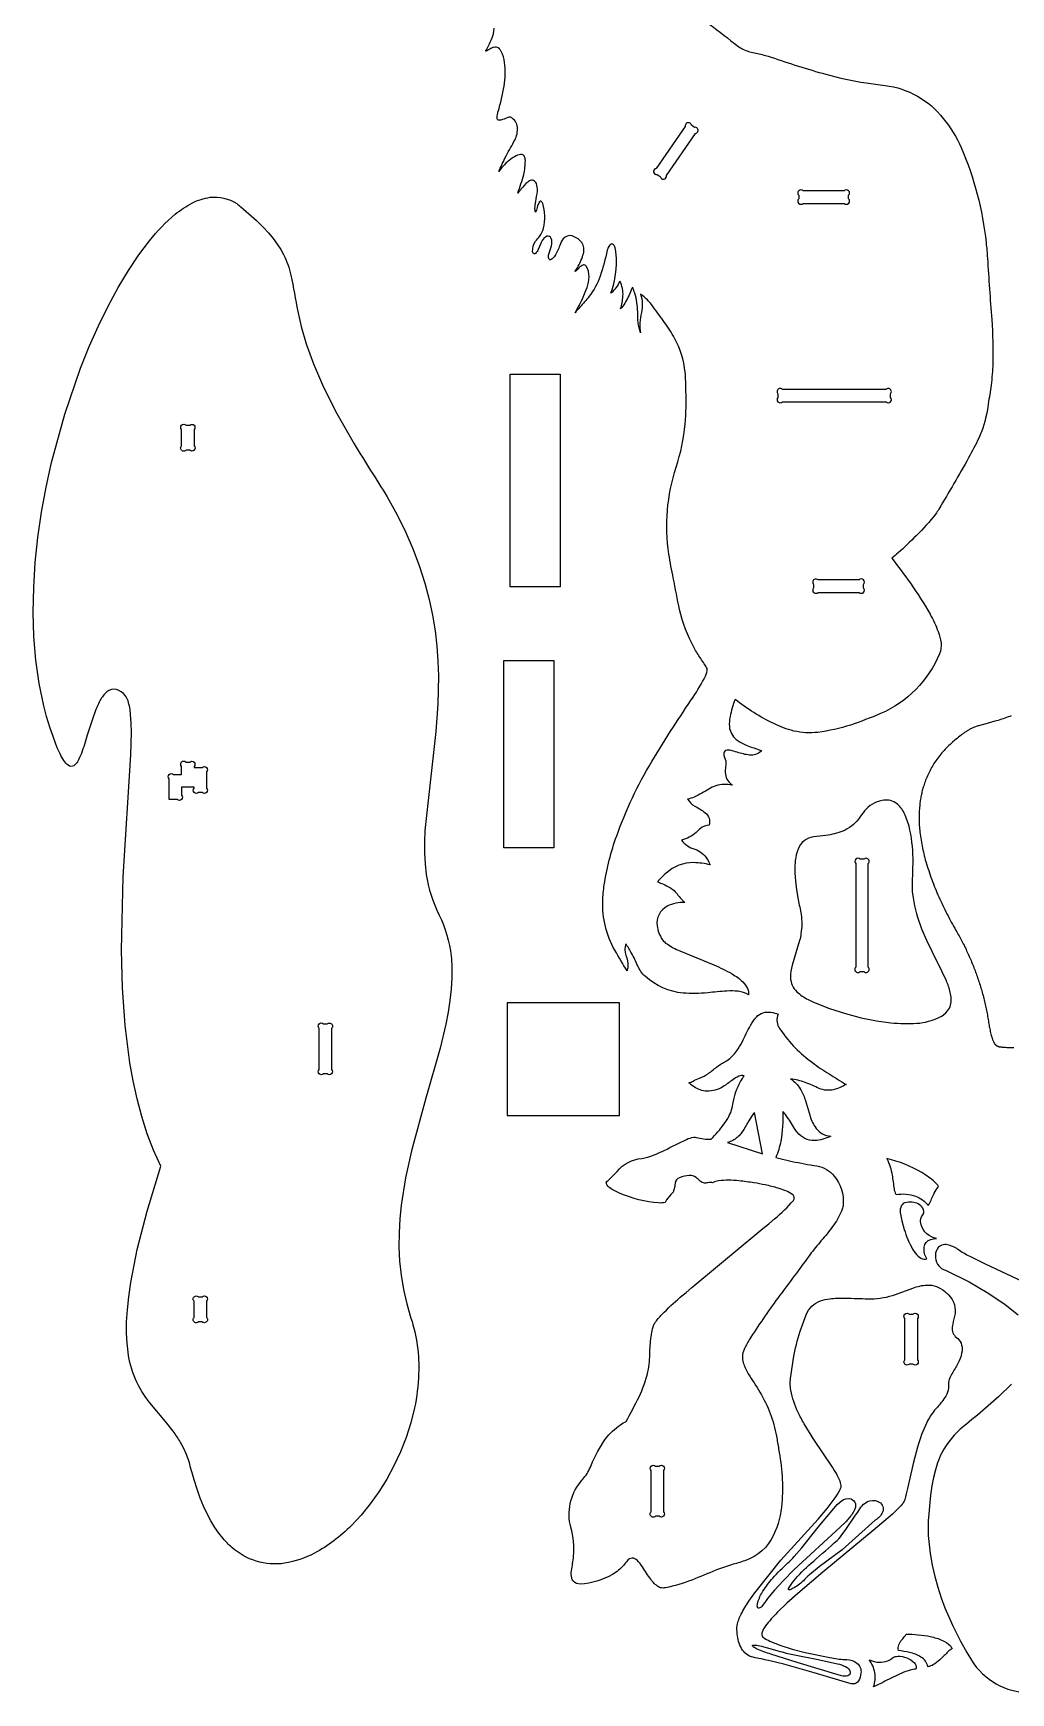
# Model space of a CAD drawing. Extents: x 0 to 56, y 0 to 52.4.
# Drawn here: x 0 to 19.56, y 0 to 33.21 of the extents above; entities that cross this region are included whole.
import ezdxf

# ---------------------------------------------------------------- set-up
doc = ezdxf.new("R2010")
doc.units = 0
doc.header["$MEASUREMENT"] = 0
doc.layers.get('0').update_dxf_attribs({"linetype": 'CONTINUOUS'})

msp = doc.modelspace()

# ---------------------------------------------------------------- linework, layer by layer
for points in [[(13.466, 33.436, -0.01128), (14.029, 32.999, 0.017062), (14.15, 32.913, 0.072049), (14.367, 32.825), (14.429, 32.81, -0.01154), (14.682, 32.754, -0.018161), (14.764, 32.729, 0.016245), (15.861, 32.383, 0.026713), (16.664, 32.21, 0.00602), (17.044, 32.162, -0.194929), (18.21, 31.502, -0.065662), (18.567, 30.917, -0.076089), (19.066, 29.012, -0.010793), (19.093, 28.703, 0.004744), (19.179, 27.474, -0.024747), (19.2, 26.601, -0.020341), (19.166, 26.164, -0.006469), (19.108, 25.786, -0.054595), (18.976, 25.232, -0.023475), (18.922, 25.105, -0.003522), (18.717, 24.71, -0.006452), (18.12, 23.682, -0.028451), (18.057, 23.587, -0.035399), (17.667, 23.15, -0.014833), (17.306, 22.808, -0.01448), (17.179, 22.703, -0.005387), (17.55, 22.2, -0.027357), (17.946, 21.58, -0.036168), (18.107, 21.233, -0.047841), (18.165, 21.007, -0.133467), (18.132, 20.787, -0.195065), (16.952, 19.591, -0.018121), (16.352, 19.363, -0.046553), (15.7, 19.217, -0.084877), (15.217, 19.243, -0.046468), (14.821, 19.391, -0.057491), (14.044, 19.877, 0.040272), (13.942, 19.531, 0.059723), (13.929, 19.334, 0.204024), (14.066, 19.076, 0.066166), (14.228, 18.978, 0.023647), (14.367, 18.922, 0.004179), (14.578, 18.853, -0.221576), (14.367, 18.762, -0.049112), (14.241, 18.776, -0.022024), (13.988, 18.848, 0.07677), (13.884, 18.862, 0.368768), (13.819, 18.797, 0.167601), (13.834, 18.714, -0.142778), (13.859, 18.579), (13.846, 18.447, 0.226834), (13.942, 18.202, 0.029904), (13.987, 18.162, 0.120362), (13.658, 18.146, 0.054248), (13.521, 18.083, -0.037779), (13.228, 17.923, -0.03573), (13.092, 17.877, 0.108884), (13.236, 17.742, -0.023328), (13.447, 17.609, -0.304075), (13.524, 17.362, 0.172257), (13.349, 17.291, 0.015624), (13.267, 17.214, -0.126166), (12.97, 17.061, 0.159924), (13.237, 16.88, -0.169479), (13.486, 16.678, -0.028036), (13.547, 16.565, 0.054025), (13.213, 16.611, 0.187631), (12.664, 16.4, 0.035356), (12.492, 16.227, -0.026894), (12.726, 16.119, -0.12622), (12.901, 15.958, 0.023604), (12.989, 15.859, 0.028182), (13.039, 15.814, 0.121417), (12.686, 15.737, 0.316562), (12.484, 15.345, 0.113865), (12.585, 15.074, 0.104774), (12.682, 14.982, 0.048376), (12.936, 14.845), (13.617, 14.564, -0.026788), (13.983, 14.384, -0.056321), (14.2, 14.222, -0.091364), (14.293, 14.092, -0.117983), (14.315, 13.964, 0.113696), (14.103, 14.035, 0.038488), (13.88, 14.04, 0.010595), (13.495, 14.006, -0.045665), (13.005, 14.001, -0.160313), (12.248, 14.329, -0.107795), (12.095, 14.548, 0.018382), (11.974, 14.797, 0.010595), (11.857, 14.987, 0.14993), (11.856, 14.757, -0.142811), (11.897, 14.529, -0.043536), (11.882, 14.444, -0.009166), (11.638, 14.857, -0.136722), (11.396, 15.841, -0.034985), (11.426, 16.164, -0.047572), (11.675, 17.145, -0.049129), (12.377, 18.632, -0.013002), (12.809, 19.327, -0.001707), (13.202, 19.92, 0.028813), (13.451, 20.343, 0.117585), (13.483, 20.493, 0.068926), (13.426, 20.585, -0.004271), (13.287, 20.798, -0.014171), (13.223, 20.908, -0.067835), (12.934, 21.672, -0.007492), (12.808, 22.305, -0.011616), (12.718, 22.782, -0.116005), (12.864, 24.521, 0.058729), (13.043, 25.387, 0.034588), (13.061, 26.049, 0.017223), (13.045, 26.423, 0.101289), (12.833, 27.103, 0.039687), (12.631, 27.418, 0.002555), (12.406, 27.73, 0.046825), (12.245, 27.911, 0.03239), (12.152, 27.983, -0.141383), (12.169, 27.616, 0.095027), (12.15, 27.209, -0.080435), (12.095, 27.63, 0.080215), (12.036, 28.003, 0.016458), (11.995, 28.122, 0.060426), (11.963, 28.066, -0.049165), (11.835, 27.801, -0.038745), (11.753, 27.691, 0.052805), (11.8, 27.943, 0.133268), (11.738, 28.245, -0.100181), (11.555, 28.001, 0.112683), (11.664, 28.782, 0.025479), (11.644, 28.912, 0.199166), (11.593, 28.987, 0.239362), (11.562, 28.986, 0.162909), (11.505, 28.921, 0.046713), (11.486, 28.864, -0.027488), (11.345, 28.346, -0.084717), (11.125, 27.941, -0.01214), (10.939, 27.726, 0.013043), (10.844, 27.613, 0.043966), (11.083, 28.12, 0.067499), (11.122, 28.329, 0.147675), (11.063, 28.545, 0.276984), (11.012, 28.568, 0.14629), (10.92, 28.512, -0.047142), (10.839, 28.436, 0.054033), (10.99, 28.732, 0.049008), (11.019, 28.854, 0.243874), (10.937, 29.058, 0.122491), (10.781, 29.15, 0.284407), (10.607, 29.092, 0.094414), (10.536, 28.958, -0.063711), (10.436, 28.748, -0.08538), (10.367, 28.678, -0.528978), (10.314, 28.695, -0.127217), (10.319, 28.785, 0.013968), (10.371, 28.953, 0.139277), (10.366, 29.099, 0.379421), (10.276, 29.143, 0.144681), (10.186, 29.061, 0.046032), (10.104, 28.88, -0.116081), (10.049, 28.798, -0.458736), (10.005, 28.805, -0.154243), (9.993, 28.835, -0.169345), (10.051, 29.042, -0.029638), (10.132, 29.137, 0.105602), (10.208, 29.306, 0.131829), (10.197, 29.799, 0.196275), (10.154, 29.843, 0.314844), (10.132, 29.834, 0.099362), (10.093, 29.749, -0.020501), (10.059, 29.636, -0.135581), (10.05, 29.626, -0.094612), (10.04, 29.701, -0.032815), (10.057, 29.836, 0.013265), (10.087, 30.045, 0.10414), (10.069, 30.199, 0.461234), (9.927, 30.251, 0.069383), (9.894, 30.228, 0.0462), (9.766, 30.089, -0.010825), (9.694, 30.002, 0.028618), (9.814, 30.38, 0.061215), (9.847, 30.656, 0.096451), (9.831, 30.734, 0.077242), (9.81, 30.766, 0.145762), (9.78, 30.777, 0.125517), (9.665, 30.751, 0.097963), (9.398, 30.541, 0.020473), (9.316, 30.44, -0.008383), (9.438, 30.707, -0.008378), (9.62, 31.036, 0.123306), (9.693, 31.289, 0.248359), (9.58, 31.509, 0.180514), (9.514, 31.525, 0.104371), (9.486, 31.513, -0.014831), (9.354, 31.466, -0.133821), (9.304, 31.467, -0.214295), (9.285, 31.491, -0.096233), (9.281, 31.525, -0.037845), (9.301, 31.638, 0.033358), (9.423, 32.147, 0.066497), (9.433, 32.622, 0.080817), (9.365, 32.839, 0.050035), (9.328, 32.893, 0.284757), (9.21, 32.922, 0.056058), (9.157, 32.9, 0.006873), (9.064, 32.846, -0.371157), (9.057, 32.85, -0.203127), (9.059, 32.863, 0.027111), (9.17, 33.078, 0.082729), (9.226, 33.309, 0.129258)], [(19.906, 8.173), (19.051, 8.578), (18.744, 8.727, -0.045664), (18.503, 8.872, 0.088584), (18.295, 8.963, 0.119592), (18.18, 8.958, 0.23556), (18.067, 8.839, 0.287763), (18.152, 8.508, 0.136483), (18.253, 8.458), (18.724, 8.221), (19.121, 7.988), (19.447, 7.767), (19.709, 7.563)], [(19.571, 6.174), (19.318, 5.93), (19.054, 5.694, -0.004482), (18.616, 5.329, 0.104118), (18.18, 4.801, 0.036181), (18.095, 4.598), (18.052, 4.462), (18.014, 4.31), (17.981, 4.14), (17.952, 3.952), (17.911, 3.51, 0.036692), (17.917, 3.026), (17.944, 2.788), (17.985, 2.555), (18.038, 2.329), (18.1, 2.11), (18.169, 1.9), (18.243, 1.701), (18.399, 1.339), (18.551, 1.036), (18.682, 0.803), (18.775, 0.65, 0.253648), (19.924, 0, 0.076419)]]:
    msp.add_lwpolyline(points, format="xyb")
for points in [[(13.047, 31.341), (12.463, 30.501, 1), (12.486, 30.378), (12.546, 30.336, 1), (12.669, 30.358), (13.252, 31.199, 1), (13.23, 31.322), (13.17, 31.364, 1)], [(7.558, 7.498, -0.089177), (7.712, 6.38, -0.044698), (7.629, 5.699), (7.555, 5.4), (7.461, 5.106), (7.349, 4.819), (7.219, 4.541), (7.074, 4.274), (6.914, 4.019), (6.742, 3.779), (6.559, 3.555), (6.367, 3.349, -0.075071), (5.626, 2.792, -0.081965), (5.031, 2.592, -0.225067), (3.968, 2.916, -0.035881), (3.802, 3.085), (3.717, 3.192), (3.635, 3.31), (3.556, 3.439), (3.481, 3.58), (3.409, 3.732), (3.342, 3.897), (3.278, 4.074), (3.218, 4.263, 0.007965), (3.118, 4.622, 0.017613), (3.065, 4.766), (3.006, 4.898), (2.941, 5.019, 0.027289), (2.8, 5.236), (2.647, 5.43), (2.337, 5.799, -0.138286), (1.898, 6.814), (1.878, 6.997), (1.868, 7.198), (1.87, 7.419), (1.884, 7.66), (1.911, 7.924), (1.953, 8.212), (2.082, 8.867), (2.279, 9.637), (2.551, 10.535), (2.408, 10.856), (2.282, 11.187), (2.173, 11.53), (2.079, 11.881), (1.999, 12.241), (1.933, 12.606), (1.837, 13.352), (1.784, 14.107), (1.765, 14.86), (1.802, 16.323), (1.955, 18.764), (1.965, 19.211), (1.961, 19.403), (1.95, 19.572, 0.054642), (1.897, 19.847, 0.068887), (1.842, 19.955, 0.151918), (1.666, 20.073, 0.242227), (1.472, 20.028, 0.09036), (1.342, 19.86, 0.042645), (1.211, 19.558), (1.083, 19.158, -0.017936), (0.964, 18.795, -0.039817), (0.887, 18.63, -0.104613), (0.813, 18.549, -0.324546), (0.697, 18.558, -0.090204), (0.612, 18.654, -0.03308), (0.538, 18.788), (0.483, 18.909), (0.404, 19.111), (0.332, 19.319), (0.267, 19.531), (0.21, 19.749), (0.118, 20.197), (0.053, 20.66), (0.014, 21.136), (0, 21.622), (0.01, 22.116), (0.042, 22.615), (0.095, 23.117), (0.168, 23.62), (0.259, 24.12), (0.367, 24.616), (0.631, 25.583), (0.947, 26.502), (1.122, 26.937), (1.307, 27.353), (1.5, 27.747), (1.699, 28.116), (1.904, 28.458), (2.113, 28.771), (2.326, 29.052, -0.051933), (2.843, 29.583, -0.050495), (3.185, 29.81, -0.079989), (3.54, 29.922, -0.179391), (4.072, 29.795, -0.030736), (4.157, 29.731), (4.469, 29.456), (4.597, 29.33), (4.707, 29.211), (4.802, 29.097), (4.883, 28.987), (4.952, 28.881), (5.009, 28.777, -0.05989), (5.157, 28.364, -0.001284), (5.294, 27.638), (5.363, 27.335), (5.465, 26.988), (5.609, 26.587), (5.809, 26.126), (6.075, 25.596), (6.42, 24.988, -0.001794), (7.082, 23.928), (7.282, 23.569), (7.456, 23.217), (7.605, 22.872), (7.732, 22.534), (7.837, 22.203), (7.923, 21.878), (7.99, 21.56), (8.041, 21.248), (8.076, 20.943), (8.098, 20.643), (8.107, 20.35), (8.096, 19.78), (8.055, 19.233), (7.836, 17.254), (7.828, 17.028), (7.829, 16.806), (7.841, 16.589), (7.866, 16.375, 0.083188), (8.122, 15.562, -0.08967), (8.361, 14.74, -0.018402), (8.377, 14.524), (8.378, 14.303), (8.365, 14.078), (8.339, 13.85), (8.303, 13.618), (8.257, 13.381), (8.142, 12.899), (7.856, 11.894), (7.568, 10.844), (7.45, 10.305), (7.364, 9.757), (7.337, 9.48), (7.321, 9.201), (7.319, 8.921), (7.332, 8.639), (7.361, 8.355), (7.407, 8.071), (7.473, 7.785)], [(15.404, 29.801), (16.228, 29.801, 1), (16.316, 29.89), (16.316, 29.963, 1), (16.228, 30.051), (15.404, 30.051, 1), (15.316, 29.963), (15.316, 29.89, 1)], [(14.902, 25.99), (14.902, 25.917, 1), (14.99, 25.829), (17.064, 25.829, 1), (17.152, 25.917), (17.152, 25.99, 1), (17.064, 26.079), (14.99, 26.079, 1)], [(3.219, 25.273), (3.219, 24.95, -1), (3.131, 24.861), (3.058, 24.861, -1), (2.969, 24.95), (2.969, 25.273, -1), (3.058, 25.361), (3.131, 25.361, -1)], [(15.704, 22.017), (16.527, 22.017, 1), (16.615, 22.105), (16.615, 22.178, 1), (16.527, 22.267), (15.704, 22.267, 1), (15.615, 22.178), (15.615, 22.105, 1)], [(2.969, 18.123), (2.969, 17.962, -1), (2.881, 17.873), (2.719, 17.873), (2.719, 18.285, -1), (2.808, 18.373), (2.969, 18.373), (2.969, 18.535, -1), (3.058, 18.623), (3.131, 18.623, -1), (3.219, 18.535), (3.219, 18.514), (3.381, 18.514, -1), (3.469, 18.426), (3.469, 18.103, -1), (3.381, 18.014), (3.308, 18.014, -1), (3.219, 18.103), (3.219, 18.123)], [(16.987, 17.853, 0.184786), (16.636, 17.648, 0.011262), (16.511, 17.478, -0.136433), (16.2, 17.242, -0.06075), (15.862, 17.155, -0.002184), (15.611, 17.126, 0.268235), (15.303, 16.881, 0.072196), (15.249, 16.653, 0.020413), (15.241, 16.534), (15.242, 16.398), (15.253, 16.243), (15.274, 16.068), (15.306, 15.873, -0.008958), (15.364, 15.572, -0.07392), (15.362, 15.188, -0.02065), (15.335, 15.049), (15.187, 14.56, 0.078559), (15.151, 14.312, 0.192808), (15.281, 14.027, 0.075293), (15.503, 13.872, 0.019184), (15.611, 13.82), (15.93, 13.693), (16.252, 13.589), (16.569, 13.506), (16.875, 13.446), (17.163, 13.407, 0.044516), (17.68, 13.395, 0.088796), (18.135, 13.515, 0.107005), (18.296, 13.643, 0.18863), (18.368, 13.89, 0.071915), (18.315, 14.134, 0.017445), (18.272, 14.245), (18.189, 14.426), (17.986, 14.83), (17.881, 15.05), (17.782, 15.281, -0.059156), (17.61, 15.903), (17.596, 16.034), (17.59, 16.167), (17.591, 16.234, 0.016781), (17.604, 16.691, 0.054484), (17.525, 17.339, 0.057389), (17.41, 17.633, 0.122294), (17.25, 17.809, 0.205522)], [(16.457, 16.59), (16.457, 14.517, 1), (16.546, 14.429), (16.619, 14.429, 1), (16.707, 14.517), (16.707, 16.59, 1), (16.619, 16.679), (16.546, 16.679, 1)], [(13.564, 11.078, 0.0325), (13.821, 11.375, 0.031908), (13.919, 11.528, 0.083001), (14.006, 11.813, -0.090768), (14.154, 12.228, -0.010663), (14.226, 12.347, 0.186701), (14.116, 12.336, 0.059641), (13.996, 12.263, -0.013769), (13.799, 12.127, -0.147476), (13.483, 12.036, -0.135577), (13.222, 12.125, -0.04776), (13.118, 12.206, 0.105848), (13.205, 12.24, -0.078669), (13.33, 12.295, 0.064526), (13.509, 12.392, 0.006824), (13.697, 12.536, -0.03046), (13.885, 12.654, 0.090587), (14.073, 12.839, 0.036873), (14.184, 13.021, -0.005942), (14.35, 13.354, -0.061372), (14.469, 13.521, -0.249267), (14.762, 13.616, -0.059336), (14.907, 13.575, 0.240993), (14.915, 13.324, 0.035307), (14.958, 13.255, 0.083912), (15.592, 12.608, 0.019213), (15.923, 12.382, 0.007218), (16.265, 12.174, -0.073513), (16.015, 12.067, -0.160303), (15.728, 12.091, 0.016203), (15.446, 12.213, 0.061135), (15.154, 12.28, -0.120618), (15.346, 12.087, -0.05811), (15.443, 11.872), (15.545, 11.534, 0.08646), (15.664, 11.293, 0.205504), (15.956, 11.135, -0.102127), (15.635, 11.048, -0.235379), (15.286, 11.216, -0.029493), (15.232, 11.289, 0.006394), (15.068, 11.552, 0.055007), (14.998, 11.631, -0.053193), (14.958, 11.037, -0.053835), (14.857, 10.707), (15.184, 10.631, 0.011785), (15.68, 10.543, -0.183663), (16.025, 10.34, -0.193542), (16.207, 9.77, -0.057412), (16.186, 9.676, -0.065972), (16.021, 9.364, -0.026135), (15.798, 9.081, 0.014725), (15.568, 8.802, -0.003015), (14.899, 7.898, 0.017387), (14.326, 7.06, 0.029929), (14.223, 6.866, 0.177436), (14.207, 6.604, 0.063398), (14.306, 6.384, -0.002923), (14.542, 6.013, -0.092151), (14.871, 5.134, -0.012356), (14.914, 4.876, -0.066533), (14.98, 3.793, -0.087066), (14.815, 3.157, -0.206426), (14.241, 2.642, -0.013908), (13.97, 2.561, 0.018062), (13.656, 2.451, 0.001258), (13.176, 2.255, -0.044483), (12.651, 2.1, -0.100505), (12.552, 2.103, -0.064276), (12.514, 2.119, -0.100724), (12.356, 2.272, -0.01184), (12.192, 2.517, 0.050894), (12.084, 2.652, 0.456846), (11.888, 2.644, 0.015156), (11.815, 2.552, -0.082554), (11.59, 2.368, -0.119058), (10.948, 2.173, -0.213104), (10.806, 2.234, -0.118388), (10.774, 2.298, -0.102458), (10.772, 2.442, 0.011231), (10.812, 2.731, 0.09438), (10.755, 3.312, -0.231701), (10.944, 4.21, -0.024524), (11.018, 4.298, 0.076458), (11.163, 4.547, -0.066482), (11.454, 5.082, -0.078734), (11.751, 5.364, -0.030037), (11.864, 5.43, 0.010342), (12.122, 5.92, 0.053653), (12.299, 6.423, 0.055335), (12.337, 6.82, -0.030321), (12.37, 7.166, -0.022027), (12.403, 7.323, -0.082411), (12.436, 7.396, -0.045047), (12.581, 7.569, -0.026866), (12.945, 7.913, -0.001439), (14.835, 9.484, 0.043849), (15.212, 9.852, 0.296254), (15.215, 9.95, 0.098715), (15.195, 9.969, 0.076254), (14.907, 10.096, 0.025977), (14.648, 10.161, 0.007382), (14.422, 10.204, 0.00546), (14.12, 10.244, 0.048038), (13.714, 10.246, 0.104733), (13.593, 10.202, 0.135192), (13.524, 10.209, -0.060597), (13.433, 10.199, -0.14363), (13.346, 10.237, 0.028602), (13.264, 10.309, 0.182293), (13.126, 10.349, 0.086261), (12.934, 10.306, 0.244605), (12.842, 10.194, 0.02538), (12.835, 10.129, 0.018589), (12.814, 10.041, -0.120565), (12.792, 10, 0.050217), (12.674, 9.863, 0.038811), (12.644, 9.81, -0.083061), (12.514, 9.801, -0.077299), (11.741, 9.99, -0.047344), (11.538, 10.102, -0.136154), (11.474, 10.183, -0.075721), (11.467, 10.22, 0.054625), (11.681, 10.433, -0.199057), (12.178, 10.691, 0.043805), (12.297, 10.718, 0.039331), (12.626, 10.852, -0.002529), (13.072, 11.072, -0.087864), (13.217, 11.115, -0.069279), (13.266, 11.11, 0.070998)], [(5.969, 13.294), (5.969, 12.471, -1), (5.881, 12.383), (5.808, 12.383, -1), (5.719, 12.471), (5.719, 13.294, -1), (5.808, 13.383), (5.881, 13.383, -1)], [(17.91, 9.747, 0.01801), (18.013, 9.965, -0.051539), (18.084, 10.093, -0.026735), (18.115, 10.131, 0.080749), (18.042, 10.217, 0.053021), (17.778, 10.409, 0.077448), (17.079, 10.688, -0.072772), (17.185, 10.354, -0.005441), (17.224, 10.086, 0.087259), (17.259, 9.979), (17.267, 9.967, -0.137519), (17.652, 9.936, -0.15079)], [(18.075, 9.092, -0.282001), (17.764, 9.364, -0.12103), (17.759, 9.485, -0.123318), (17.803, 9.562, 0.312832), (17.799, 9.698, 0.217991), (17.588, 9.816, 0.11224), (17.435, 9.803, 0.247672), (17.357, 9.71, 0.124262), (17.353, 9.574, 0.0196), (17.381, 9.44), (17.428, 9.272, 0.055723), (17.596, 8.876, 0.064573), (17.708, 8.734, 0.14634), (17.822, 8.677, 0.099414), (17.882, 8.682, -0.169235), (17.825, 8.913, -0.294337), (17.96, 9.071, -0.073755)], [(18.313, 7.962, -0.26586), (18.435, 7.534, 0.021311), (18.388, 7.32, 0.276009), (18.473, 7.111, -0.268486), (18.585, 6.845, -0.082861), (18.526, 6.64, -0.019192), (18.475, 6.538, 0.008686), (18.353, 6.328, 0.104561), (18.316, 6.209), (18.313, 6.094, -0.106819), (18.258, 5.937, -0.034856), (18.181, 5.823, -0.015525), (18.035, 5.652, 0.059391), (17.879, 5.407, 0.04266), (17.693, 4.917), (17.611, 4.617), (17.491, 4.086, -0.010288), (17.439, 3.87, -0.082526), (17.405, 3.795, -0.029834), (17.326, 3.705), (17.193, 3.577), (16.809, 3.245), (15.796, 2.414), (15.297, 1.988), (15.076, 1.79), (14.887, 1.606, 0.037445), (14.653, 1.338, 0.061172), (14.585, 1.213, 0.165611), (14.583, 1.137, 0.158846), (14.607, 1.11, 0.050206), (14.737, 1.034, 0.026484), (14.942, 0.951), (15.187, 0.873), (15.449, 0.804), (15.941, 0.703), (16.126, 0.675, 0.031496), (16.277, 0.667, -0.162627), (16.482, 0.595, -0.261042), (16.561, 0.392, -0.112378), (16.515, 0.237, -0.248674), (16.407, 0.178, -0.036552), (16.367, 0.181), (15.629, 0.401), (15.021, 0.57), (14.712, 0.646, 0.001801), (14.406, 0.71, -0.215188), (14.173, 0.887, -0.103153), (14.087, 1.178, -0.040966), (14.083, 1.348, -0.061143), (14.166, 1.572, -0.039172), (14.319, 1.831), (14.439, 1.998), (14.961, 2.653), (15.708, 3.471), (15.884, 3.685), (16.028, 3.874, 0.035774), (16.142, 4.054, 0.059969), (16.163, 4.116, 0.112814), (16.143, 4.232, 0.03101), (16.095, 4.343, 0.018847), (15.995, 4.511), (15.62, 5.067), (15.426, 5.38, -0.013219), (15.305, 5.61, -0.064033), (15.16, 6.052, -0.074102), (15.156, 6.329), (15.214, 6.697, -0.040438), (15.348, 7.238), (15.466, 7.565, -0.225323), (15.751, 7.839, -0.054648), (15.937, 7.883, -0.024885), (16.092, 7.895), (16.313, 7.895, 0.010942), (16.761, 7.884, 0.086071), (17.254, 7.97), (17.6, 8.098, -0.074679), (17.883, 8.159, -0.184506), (18.235, 8.035, -0.032863)], [(3.469, 7.834), (3.469, 7.51, -1), (3.381, 7.422), (3.308, 7.422, -1), (3.219, 7.51), (3.219, 7.834, -1), (3.308, 7.922), (3.381, 7.922, -1)], [(17.691, 7.487), (17.691, 6.664, -1), (17.603, 6.576), (17.53, 6.576, -1), (17.441, 6.664), (17.441, 7.487, -1), (17.53, 7.576), (17.603, 7.576, -1)], [(12.452, 4.533), (12.525, 4.533, -1), (12.613, 4.445), (12.613, 3.621, -1), (12.525, 3.533), (12.452, 3.533, -1), (12.363, 3.621), (12.363, 4.445, -1)], [(16.451, 3.783, -0.16096), (16.446, 3.691, -0.07264), (16.387, 3.578, -0.045492), (16.251, 3.417), (16.145, 3.316), (15.22, 2.459), (15.012, 2.249), (14.834, 2.053), (14.695, 1.886, -0.010041), (14.576, 1.728, -0.153618), (14.522, 1.693, -0.206313), (14.5, 1.7, -0.206313), (14.49, 1.72, -0.119733), (14.498, 1.808, -0.073306), (14.602, 2.034, -0.041079), (14.799, 2.295, -0.034169), (15.102, 2.599, 0.028633), (15.227, 2.726), (15.377, 2.901), (15.709, 3.315), (16.018, 3.69, -0.032819), (16.164, 3.837, -0.244331), (16.366, 3.879, -0.245304)], [(16.927, 3.815, -0.381833), (16.994, 3.614, -0.158879), (16.848, 3.454), (16.186, 2.863), (15.725, 2.519), (15.535, 2.363, 0.038485), (15.41, 2.242, -0.080643), (15.195, 2.085, -0.020855), (15.144, 2.063, -0.126077), (15.12, 2.063, -0.20955), (15.112, 2.073, -0.20955), (15.115, 2.085, -0.069874), (15.138, 2.129, -0.035749), (15.251, 2.279, -0.047537), (15.616, 2.635, 0.001155), (16.087, 3.05, 0.02813), (16.131, 3.097), (16.2, 3.185, 0.005555), (16.539, 3.679, -0.086032), (16.644, 3.797, -0.202627), (16.845, 3.847, -0.093138)], [(17.31, 0.845, -0.220118), (17.378, 1.061, 0.028576), (17.452, 1.146, 0.036621), (17.467, 1.172, -0.055541), (17.95, 1.126, -0.046562), (18.193, 1.049, -0.10141), (18.351, 0.937, -0.057996), (18.386, 0.885, 0.050463), (18.323, 0.837, 0.011031), (18.167, 0.686, -0.03254), (18.043, 0.582, -0.081093), (17.925, 0.526, -0.028526), (17.899, 0.521, 0.20922), (17.763, 0.715, 0.088731), (17.535, 0.805, 0.014887)], [(14.902, 0.84, 0.017265), (15.066, 0.796), (15.265, 0.753), (15.703, 0.667), (16.091, 0.581, -0.036079), (16.254, 0.526, -0.231232), (16.348, 0.416, -0.400974), (16.297, 0.342, -0.127898), (16.176, 0.339, -0.026877), (16.127, 0.351), (15.284, 0.603), (14.758, 0.772, -0.020228), (14.488, 0.873, -0.045493), (14.415, 0.916, -0.017087), (14.392, 0.937, -0.248067), (14.391, 0.947, -0.248067), (14.399, 0.953, -0.14553), (14.415, 0.955, -0.060176), (14.504, 0.946, -0.018401), (14.648, 0.913)], [(16.725, 0.661, 0.166913), (17.052, 0.624, 0.119951), (17.216, 0.712, -0.105753), (17.297, 0.73, -0.221222), (17.632, 0.596, -0.189197), (17.668, 0.509, -0.096622), (17.659, 0.47, 0.091601), (17.549, 0.455, 0.036072), (17.378, 0.392, 0.016142), (17.208, 0.314, -0.003768), (16.873, 0.146, -0.03583), (16.812, 0.12, 0.139533), (16.839, 0.402, 0.124938)]]:
    msp.add_lwpolyline(points, format="xyb", close=True)
for points in [[(9.542, 22.131), (9.542, 26.381), (10.542, 26.381), (10.542, 22.131)], [(9.418, 16.904), (9.418, 20.654), (10.418, 20.654), (10.418, 16.904)], [(11.734, 13.802), (9.484, 13.802), (9.484, 11.552), (11.734, 11.552)], [(13.889, 11.011), (14.59, 10.783), (14.43, 11.609), (14.414, 11.59), (14.4, 11.571), (14.372, 11.532), (14.32, 11.447), (14.217, 11.269), (14.188, 11.227), (14.157, 11.186), (14.14, 11.166), (14.122, 11.147), (14.104, 11.129), (14.085, 11.112), (14.065, 11.096), (14.043, 11.08), (14.021, 11.066), (13.997, 11.052), (13.972, 11.04), (13.946, 11.029), (13.918, 11.019)]]:
    msp.add_lwpolyline(points, close=True)
msp.add_lwpolyline([(19.57, 19.549), (19.538, 19.536), (19.505, 19.524), (19.473, 19.512), (19.44, 19.5), (19.407, 19.489), (19.374, 19.478), (19.34, 19.468), (19.307, 19.457), (19.274, 19.447), (19.24, 19.438), (19.173, 19.418), (19.106, 19.399), (19.07, 19.389), (19.033, 19.379), (18.996, 19.37), (18.96, 19.36), (18.942, 19.355), (18.923, 19.349), (18.905, 19.344), (18.887, 19.338), (18.869, 19.332), (18.851, 19.326), (18.834, 19.319), (18.816, 19.312), (18.801, 19.306), (18.786, 19.299), (18.772, 19.292), (18.757, 19.285), (18.743, 19.278), (18.729, 19.27), (18.715, 19.262), (18.701, 19.254), (18.687, 19.246), (18.674, 19.237), (18.66, 19.229), (18.647, 19.22), (18.633, 19.211), (18.62, 19.201), (18.607, 19.192), (18.594, 19.182), (18.581, 19.173), (18.568, 19.163), (18.543, 19.143), (18.517, 19.122), (18.492, 19.102), (18.468, 19.081), (18.443, 19.06), (18.394, 19.018), (18.382, 19.007), (18.369, 18.996), (18.357, 18.985), (18.344, 18.974), (18.32, 18.951), (18.296, 18.928), (18.272, 18.904), (18.249, 18.88), (18.226, 18.855), (18.203, 18.83), (18.181, 18.804), (18.16, 18.779), (18.139, 18.752), (18.118, 18.726), (18.098, 18.699), (18.078, 18.672), (18.059, 18.644), (18.04, 18.617), (18.023, 18.591), (18.007, 18.564), (17.991, 18.538), (17.975, 18.511), (17.96, 18.484), (17.946, 18.456), (17.931, 18.429), (17.917, 18.401), (17.904, 18.373), (17.891, 18.344), (17.879, 18.316), (17.867, 18.287), (17.856, 18.258), (17.845, 18.229), (17.834, 18.2), (17.824, 18.17), (17.817, 18.147), (17.81, 18.123), (17.803, 18.099), (17.796, 18.075), (17.789, 18.051), (17.783, 18.026), (17.778, 18.002), (17.772, 17.978), (17.767, 17.953), (17.762, 17.929), (17.758, 17.904), (17.754, 17.879), (17.75, 17.855), (17.746, 17.83), (17.743, 17.805), (17.74, 17.781), (17.737, 17.748), (17.734, 17.715), (17.732, 17.683), (17.73, 17.65), (17.728, 17.617), (17.727, 17.584), (17.726, 17.551), (17.726, 17.518), (17.726, 17.485), (17.726, 17.453), (17.727, 17.42), (17.728, 17.387), (17.73, 17.354), (17.733, 17.321), (17.735, 17.289), (17.739, 17.256), (17.743, 17.217), (17.748, 17.177), (17.753, 17.137), (17.759, 17.098), (17.765, 17.059), (17.772, 17.019), (17.779, 16.98), (17.786, 16.941), (17.794, 16.902), (17.802, 16.863), (17.811, 16.824), (17.82, 16.785), (17.83, 16.746), (17.84, 16.708), (17.85, 16.669), (17.861, 16.631), (17.875, 16.586), (17.889, 16.541), (17.903, 16.496), (17.917, 16.451), (17.932, 16.407), (17.948, 16.362), (17.963, 16.318), (17.979, 16.274), (17.996, 16.23), (18.013, 16.186), (18.03, 16.142), (18.047, 16.098), (18.065, 16.055), (18.083, 16.011), (18.102, 15.968), (18.12, 15.925), (18.139, 15.882), (18.159, 15.839), (18.179, 15.797), (18.199, 15.754), (18.219, 15.712), (18.24, 15.669), (18.261, 15.627), (18.282, 15.585), (18.304, 15.543), (18.326, 15.502), (18.348, 15.46), (18.37, 15.419), (18.393, 15.378), (18.416, 15.336), (18.439, 15.296), (18.463, 15.255), (18.478, 15.228), (18.493, 15.201), (18.509, 15.175), (18.524, 15.148), (18.538, 15.121), (18.553, 15.094), (18.567, 15.066), (18.582, 15.039), (18.596, 15.012), (18.61, 14.985), (18.624, 14.957), (18.637, 14.93), (18.651, 14.902), (18.664, 14.874), (18.677, 14.846), (18.69, 14.819), (18.703, 14.791), (18.716, 14.763), (18.728, 14.735), (18.741, 14.707), (18.753, 14.678), (18.765, 14.65), (18.777, 14.622), (18.788, 14.593), (18.8, 14.565), (18.811, 14.536), (18.823, 14.508), (18.834, 14.479), (18.844, 14.45), (18.855, 14.421), (18.866, 14.393), (18.876, 14.364), (18.886, 14.335), (18.896, 14.306), (18.906, 14.277), (18.916, 14.247), (18.925, 14.218), (18.935, 14.189), (18.944, 14.16), (18.953, 14.13), (18.962, 14.101), (18.971, 14.071), (18.979, 14.042), (18.987, 14.012), (18.996, 13.983), (19.004, 13.953), (19.011, 13.923), (19.019, 13.893), (19.026, 13.864), (19.034, 13.834), (19.041, 13.804), (19.048, 13.774), (19.055, 13.744), (19.061, 13.714), (19.068, 13.684), (19.074, 13.654), (19.08, 13.623), (19.086, 13.593), (19.092, 13.563), (19.097, 13.533), (19.102, 13.502), (19.108, 13.472), (19.113, 13.442), (19.117, 13.411), (19.126, 13.359), (19.13, 13.334), (19.134, 13.308), (19.139, 13.282), (19.144, 13.256), (19.15, 13.23), (19.156, 13.205), (19.162, 13.18), (19.169, 13.154), (19.172, 13.142), (19.176, 13.129), (19.18, 13.117), (19.184, 13.104), (19.188, 13.092), (19.193, 13.08), (19.197, 13.067), (19.202, 13.055), (19.207, 13.043), (19.212, 13.031), (19.218, 13.019), (19.223, 13.007), (19.226, 13.002), (19.228, 12.998), (19.231, 12.993), (19.234, 12.989), (19.237, 12.984), (19.241, 12.98), (19.244, 12.976), (19.248, 12.972), (19.252, 12.968), (19.255, 12.964), (19.259, 12.961), (19.264, 12.957), (19.268, 12.954), (19.272, 12.951), (19.277, 12.948), (19.281, 12.945), (19.286, 12.942), (19.291, 12.94), (19.296, 12.937), (19.3, 12.935), (19.305, 12.933), (19.31, 12.931), (19.316, 12.929), (19.321, 12.928), (19.326, 12.926), (19.331, 12.925), (19.337, 12.924), (19.342, 12.923), (19.347, 12.923), (19.353, 12.922), (19.358, 12.922), (19.363, 12.922), (19.375, 12.922), (19.386, 12.921), (19.41, 12.92), (19.433, 12.918), (19.456, 12.916), (19.479, 12.914), (19.502, 12.912), (19.513, 12.912), (19.525, 12.911), (19.536, 12.911), (19.548, 12.911), (19.619, 12.911)])

doc.saveas('drawing.dxf')
